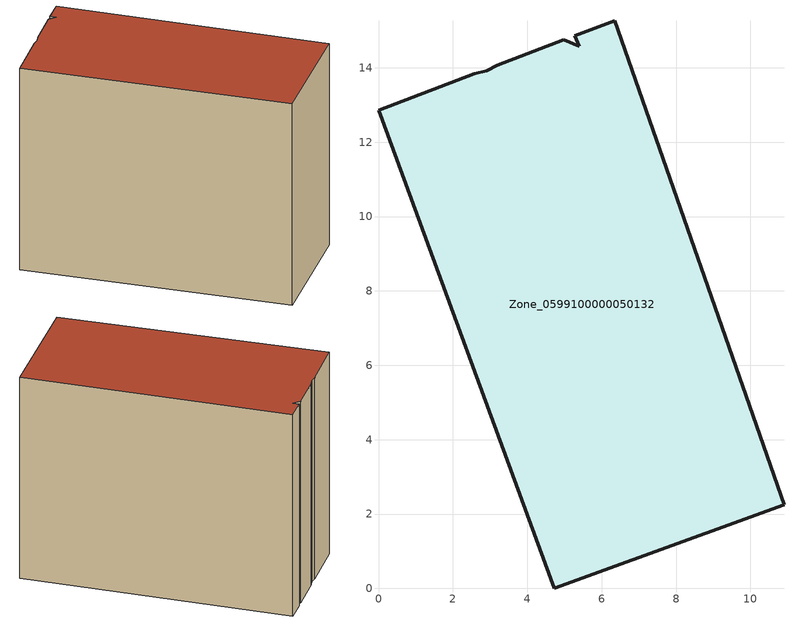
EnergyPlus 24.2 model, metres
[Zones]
Zone_0599100000050132
 floor ground (C_G): 4.98,14.75 5.39,14.58 5.28,14.86 6.35,15.27 10.9,2.25 4.72,0 0,12.86 2.57,13.84 2.91,13.91 3.19,14.07 z0
 wall outside (C_F): 4.72,0 10.9,2.25 6.35,15.27 5.28,14.86 5.39,14.58 4.98,14.75 3.19,14.07 2.91,13.91 2.57,13.84 0,12.86 4.72,0 z0:10.96
 roof outside (C_R): 5.39,14.58 4.98,14.75 3.19,14.07 2.91,13.91 2.57,13.84 0,12.86 4.72,0 10.9,2.25 6.35,15.27 5.28,14.86 z10.96
[BUILDING]
Pand.0599100000050132: North Axis=0; Terrain=City; Loads Convergence Tolerance Value=0.04; Temperature Convergence Tolerance Value=0.4; Solar Distribution=FullExterior; Maximum Number of Warmup Days=25; Minimum Number of Warmup Days=1
[Site:Location]
Rotterdam.The.Hague.AP_ZH_NLD Design_Conditions: Latitude=51.96; Longitude=4.45; Time Zone=1; Elevation=-4.5
[SITE:GROUNDTEMPERATURE:BUILDINGSURFACE]
18, 18, 18, 18, 18, 18, 18, 18, 18, 18, 18, 18
[MATERIAL] Thermal Absorptance=0.9; Solar Absorptance=0.7; Visible Absorptance=0.7
Name | Roughness | Thickness | Conductivity | Density | Specific Heat
G.TI.1946 | MediumSmooth | 0.15 | 1 | 540 | 1210
F.TI.1946 | Rough | 0.3 | 0.857143 | 1920 | 840
R.TI.1946 | MediumRough | 0.2 | 0.1 | 1500 | 1000
[CONSTRUCTION]
C_G: G.TI.1946
C_F: F.TI.1946
C_R: R.TI.1946
[ZONE]
Zone_0599100000050132: Type=1; Multiplier=1; Ceiling Height=Autocalculate; Volume=Autocalculate; Floor Area=autocalculate; Part of Total Floor Area=Yes
[ZONEINFILTRATION:DESIGNFLOWRATE]
Infil_Zone_0599100000050132: Zone or ZoneList or Space or SpaceList=Zone_0599100000050132; Schedule=AlwaysOn; Design Flow Rate Calculation Method=Flow/Area; Flow Rate per Floor Area=0.003; Constant Term Coefficient=1; Temperature Term Coefficient=0; Velocity Term Coefficient=0; Velocity Squared Term Coefficient=0
[HVACTEMPLATE:ZONE:IDEALLOADSAIRSYSTEM]
Zone_0599100000050132: Maximum Heating Supply Air Temperature=50; Minimum Cooling Supply Air Temperature=13; Maximum Heating Supply Air Humidity Ratio=0.0156; Minimum Cooling Supply Air Humidity Ratio=0.0077; Heating Limit=NoLimit; Cooling Limit=NoLimit; Dehumidification Control Type=ConstantSensibleHeatRatio; Cooling Sensible Heat Ratio=0.7; Dehumidification Setpoint=60; Humidification Control Type=None; Humidification Setpoint=30; Outdoor Air Method=None; Outdoor Air Flow Rate per Person=0.00944; Outdoor Air Flow Rate per Zone Floor Area=0; Outdoor Air Flow Rate per Zone=0; Demand Controlled Ventilation Type=None; Outdoor Air Economizer Type=NoEconomizer; Heat Recovery Type=None; Sensible Heat Recovery Effectiveness=0.7; Latent Heat Recovery Effectiveness=0.65
[ZONECONTROL:THERMOSTAT]
ThermostatControl_Zone_0599100000050132: Zone or ZoneList=Zone_0599100000050132; Control Type Schedule=DualSetpointControlType; Control 1=Thermostat_Zone_0599100000050132; Temperature Difference Between Cutout And Setpoint=0
[THERMOSTATSETPOINT:DUALSETPOINT]
Thermostat_Zone_0599100000050132: Heating Setpoint Temperature Schedule=HeatingSetpoint_Zone_0599100000050132; Cooling Setpoint Temperature Schedule=CoolingSetpoint_Zone_0599100000050132
[SCHEDULE:COMPACT]
HeatingSetpoint_Zone_0599100000050132: Through: 12/31, For: AllDays, Until: 24:00, 21
CoolingSetpoint_Zone_0599100000050132: Through: 12/31, For: AllDays, Until: 24:00, 24
DualSetpointControlType: Through: 12/31, For: AllDays, Until: 24:00, 4
AlwaysOn: Through: 12/31, For: AllDays, Until: 24:00, 1
